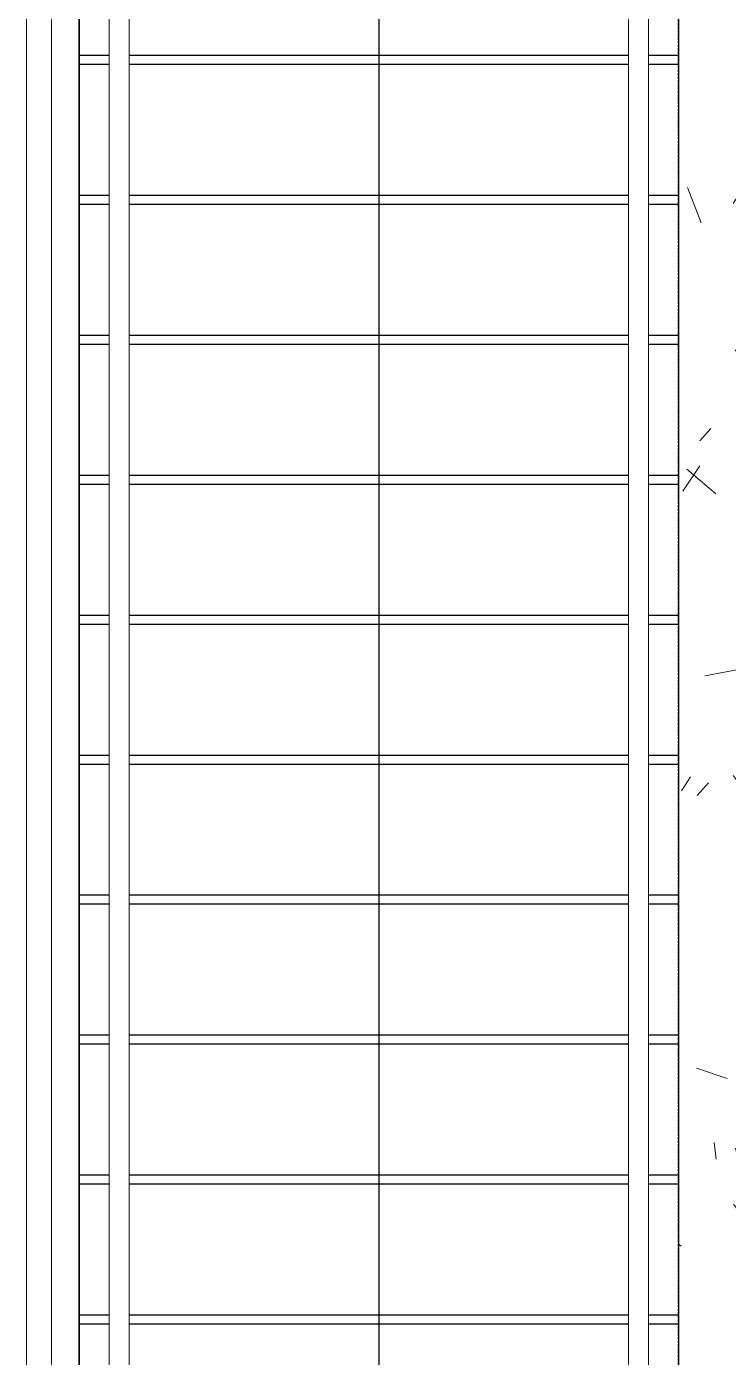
# Model space of a CAD drawing. Header units: millimetres. Extents: x -4391136 to -1798569, y -886572 to -291056.
# Drawn here: x -2669909 to -2668504, y -504083 to -501421 of the extents above; entities that cross this region are included whole.
import ezdxf

# ---------------------------------------------------------------- set-up
doc = ezdxf.new("R2010")
doc.units = ezdxf.units.MM
doc.linetypes.add('Xref-C-1-PP17-AR-2214-01-B$0$Hidden', pattern=[7.1438, 4.7625, -2.3813])
for name, color, linetype in [('Xref-C-1-PP17-AR-2214-01-B$0$A-DETL', 7, 'Continuous'), ('Xref-C-1-PP17-AR-2214-01-B$0$A-DETL-MBND', 7, 'Xref-C-1-PP17-AR-2214-01-B$0$Hidden'), ('Xref-C-1-PP17-AR-2214-01-B$0$A-FLOR-E', 7, 'Continuous'), ('Xref-C-1-PP17-AR-2214-01-B$0$A-FLOR-HRAL', 7, 'Continuous'), ('Xref-C-1-PP17-AR-2214-01-B$0$A-WALL-PATT', 7, 'Continuous'), ('Xref-C-1-PP17-AR-2214-01-B$0$S-BEAM', 7, 'Continuous'), ('Xref-C-1-PP17-AR-2214-01-B$0$S-STRS-ANNO', 7, 'Continuous'), ('Xref-C-1-PP17-AR-2214-01-B$0$S-STRS-E', 7, 'Continuous'), ('Xref-C-1-PP17-AR-2214-01-B$0$WALL-E', 7, 'Continuous')]:
    doc.layers.add(name, color=color, linetype=linetype)

# ---------------------------------------------------------------- blocks, each defined once
blk = doc.blocks.new('Xref-C-1-PP17-AR-2214-01-B$0$Handrail Type - Handrail_Internal_-V69-ENTRANCE 2 - LOWER ROOF FLOOR PLAN01-flat-1')
at = {"layer": 'Xref-C-1-PP17-AR-2214-01-B$0$A-FLOR-HRAL', "color": 7, "lineweight": 9}
for p, q in [((-2735542.7, -501198.9), (-2735542.7, -505118.9)), ((-2735502.7, -501198.9), (-2735502.7, -505118.9))]:
    blk.add_line(p, q, dxfattribs=at)
blk = doc.blocks.new('Xref-C-1-PP17-AR-2214-01-B$0$Handrail Type - Handrail_Internal_-25764025-ENTRANCE 2 - LOWER ROOF FLOOR PLAN01-flat-1')
at = {"layer": 'Xref-C-1-PP17-AR-2214-01-B$0$A-FLOR-HRAL', "color": 7, "lineweight": 9}
for p, q in [((-2735542.7, -501204.7), (-2735542.7, -501489.5)), ((-2735502.7, -501489.5), (-2735502.7, -501204.7)), ((-2735542.7, -501489.5), (-2735542.7, -505124.7)), ((-2735502.7, -505124.7), (-2735502.7, -501489.5))]:
    blk.add_line(p, q, dxfattribs=at)
blk = doc.blocks.new('Xref-C-1-PP17-AR-2214-01-B$0$Handrail Type - Handrail_Internal_-V58-ENTRANCE 2 - LOWER ROOF FLOOR PLAN01-flat-1')
at = {"layer": 'Xref-C-1-PP17-AR-2214-01-B$0$A-FLOR-HRAL', "color": 7, "lineweight": 9}
for p, q in [((-2736582.7, -501198.9), (-2736582.7, -505118.9)), ((-2736542.7, -501198.9), (-2736542.7, -505118.9))]:
    blk.add_line(p, q, dxfattribs=at)
blk = doc.blocks.new('Xref-C-1-PP17-AR-2214-01-B$0$Handrail Type - Handrail_Internal_-18879586-ENTRANCE 2 - LOWER ROOF FLOOR PLAN01-flat-1')
at = {"layer": 'Xref-C-1-PP17-AR-2214-01-B$0$A-FLOR-HRAL', "color": 7, "lineweight": 9}
for p, q in [((-2736582.7, -501204.7), (-2736582.7, -505124.7)), ((-2736542.7, -505124.7), (-2736542.7, -501204.7))]:
    blk.add_line(p, q, dxfattribs=at)
blk = doc.blocks.new('Xref-C-1-PP17-AR-2214-01-B$0$Top Rail Type - Top Rail_Internal_-V43-ENTRANCE 2 - LOWER ROOF FLOOR PLAN01-flat-1')
at = {"layer": 'Xref-C-1-PP17-AR-2214-01-B$0$A-FLOR-HRAL', "color": 7, "lineweight": 9}
for p, q in [((-2736747.7, -498998.9), (-2736747.7, -505098.9)), ((-2736697.7, -498998.9), (-2736697.7, -505098.9))]:
    blk.add_line(p, q, dxfattribs=at)
blk = doc.blocks.new('Xref-C-1-PP17-AR-2214-01-B$0$Top Rail Type - Top Rail_Internal_-18193665-ENTRANCE 2 - LOWER ROOF FLOOR PLAN01-flat-1')
at = {"layer": 'Xref-C-1-PP17-AR-2214-01-B$0$A-FLOR-HRAL', "color": 7, "lineweight": 9}
for p, q in [((-2736747.7, -498998.9), (-2736747.7, -505098.9)), ((-2736697.7, -505098.9), (-2736697.7, -498998.9))]:
    blk.add_line(p, q, dxfattribs=at)
blk = doc.blocks.new('Xref-C-1-PP17-AR-2214-01-B')
at = {"layer": 'Xref-C-1-PP17-AR-2214-01-B$0$A-WALL-PATT', "lineweight": 9}
h = blk.add_hatch(dxfattribs=at)
h.set_pattern_fill('ACET-2D-FP_12', angle=50, style=0, pattern_type=2)
h.set_pattern_definition([(140, (-2735242.74, -505043.7), (-385.175, -459.03), [76.2, -838.2]), (85, (-2735242.74, -505043.7), (-746.18, 65.28), [60.96, -670.56]), (190.451, (-2735237.4, -504983), (127.9, -693.38), [64.76, -712.36]), (136.184, (-2735445.95, -505043.7), (-622.3, -648.57), [114.3, -1257.3]), (186.636, (-2735431.9, -504953.3), (122.22, -1050.53), [97.14, -1068.54]), (81.184, (-2735446, -505043.7), (-1110.27, 172.2), [91.44, -1005.84]), (111, (-2735395.14, -504942.1), (-559.426, -214.74), [76.2, -838.2]), (56, (-2735395.14, -504942.1), (-620.98, 418.85), [60.96, -670.56]), (161.451, (-2735361.06, -504891.56), (-224.3, -668.45), [64.76, -712.36]), (127.5, (-2735242.74, -505043.7), (-206.912, -158.769), [33.528, -628.904, 33.528, -1320.292]), (127.5, (-2735242.74, -505043.7), (-206.912, -158.769), [-695.96, -647.192, 33.528, -639.572]), (97.5, (-2735242.74, -505043.7), (-359.307, -47.304), [33.53, -354.584, 33.53, -870.204]), (97.5, (-2735242.74, -505043.7), (-359.307, -47.304), [-421.64, -613.664, 33.53, -223.01]), (57.5, (-2735242.74, -505270.26), (-229.474, 146.191), [33.53, -220.47, 33.53, -1810.51]), (57.5, (-2735242.74, -505270.26), (-229.474, 146.191), [-287.53, -758.95, 33.53, -1018.03]), (47.5, (-2735242.74, -505371.86), (-350.417, 321.1), [33.53, -296.67, 33.53, -1239.52]), (47.5, (-2735242.74, -505371.86), (-350.417, 321.1), [-363.73, -492.76, 33.53, -713.23])])
h.paths.add_polyline_path([(-2735442.7, -509598.9), (-2735242.7, -509598.9), (-2735242.7, -500488.4), (-2735442.7, -500488.4)])
at = {"layer": 'Xref-C-1-PP17-AR-2214-01-B$0$A-DETL', "color": 7, "lineweight": 9}
blk.add_line((-2736042.7, -499008.4), (-2736042.7, -505108.4), dxfattribs=at)
at = {"layer": 'Xref-C-1-PP17-AR-2214-01-B$0$A-DETL-MBND', "color": 7}
blk.add_line((-2735442.7, -505168.9), (-2735442.7, -498898.9), dxfattribs=at)
at = {"layer": 'Xref-C-1-PP17-AR-2214-01-B$0$A-FLOR-E', "color": 7}
blk.add_line((-2736642.7, -505118.9), (-2736642.7, -498898.9), dxfattribs=at)
at = {"layer": 'Xref-C-1-PP17-AR-2214-01-B$0$S-BEAM', "color": 7}
blk.add_line((-2736642.7, -505118.9), (-2736642.7, -498898.9), dxfattribs=at)
at = {"layer": 'Xref-C-1-PP17-AR-2214-01-B$0$S-STRS-ANNO', "color": 7}
blk.add_line((-2736042.7, -498898.9), (-2736042.7, -505118.9), dxfattribs=at)
at = {"layer": 'Xref-C-1-PP17-AR-2214-01-B$0$S-STRS-E', "color": 7}
for p, q in [((-2736642.7, -498898.9), (-2736642.7, -505118.9)), ((-2735442.7, -498898.9), (-2735442.7, -505168.9)), ((-2736582.7, -501478.9), (-2736642.7, -501478.9)), ((-2735542.7, -501478.9), (-2736542.7, -501478.9)), ((-2735442.7, -501478.9), (-2735502.7, -501478.9)), ((-2736582.7, -501496.9), (-2736642.7, -501496.9)), ((-2735542.7, -501496.9), (-2736542.7, -501496.9)), ((-2735442.7, -501496.9), (-2735502.7, -501496.9)), ((-2736582.7, -501758.9), (-2736642.7, -501758.9)), ((-2736582.7, -501776.9), (-2736642.7, -501776.9)), ((-2735542.7, -501758.9), (-2736542.7, -501758.9)), ((-2735542.7, -501776.9), (-2736542.7, -501776.9)), ((-2735442.7, -501758.9), (-2735502.7, -501758.9)), ((-2735442.7, -501776.9), (-2735502.7, -501776.9)), ((-2736582.7, -502038.9), (-2736642.7, -502038.9)), ((-2735542.7, -502038.9), (-2736542.7, -502038.9)), ((-2735442.7, -502038.9), (-2735502.7, -502038.9)), ((-2736582.7, -502056.9), (-2736642.7, -502056.9)), ((-2735542.7, -502056.9), (-2736542.7, -502056.9)), ((-2735442.7, -502056.9), (-2735502.7, -502056.9)), ((-2736582.7, -502318.9), (-2736642.7, -502318.9)), ((-2736582.7, -502336.9), (-2736642.7, -502336.9)), ((-2735542.7, -502318.9), (-2736542.7, -502318.9)), ((-2735542.7, -502336.9), (-2736542.7, -502336.9)), ((-2735442.7, -502318.9), (-2735502.7, -502318.9)), ((-2735442.7, -502336.9), (-2735502.7, -502336.9)), ((-2736582.7, -502598.9), (-2736642.7, -502598.9)), ((-2735542.7, -502598.9), (-2736542.7, -502598.9)), ((-2735442.7, -502598.9), (-2735502.7, -502598.9)), ((-2736582.7, -502616.9), (-2736642.7, -502616.9)), ((-2735542.7, -502616.9), (-2736542.7, -502616.9)), ((-2735442.7, -502616.9), (-2735502.7, -502616.9)), ((-2736582.7, -502878.9), (-2736642.7, -502878.9)), ((-2736582.7, -502896.9), (-2736642.7, -502896.9)), ((-2735542.7, -502878.9), (-2736542.7, -502878.9)), ((-2735542.7, -502896.9), (-2736542.7, -502896.9)), ((-2735442.7, -502878.9), (-2735502.7, -502878.9)), ((-2735442.7, -502896.9), (-2735502.7, -502896.9)), ((-2736582.7, -503158.9), (-2736642.7, -503158.9)), ((-2735542.7, -503158.9), (-2736542.7, -503158.9)), ((-2735442.7, -503158.9), (-2735502.7, -503158.9)), ((-2736582.7, -503176.9), (-2736642.7, -503176.9)), ((-2735542.7, -503176.9), (-2736542.7, -503176.9)), ((-2735442.7, -503176.9), (-2735502.7, -503176.9)), ((-2736582.7, -503438.9), (-2736642.7, -503438.9)), ((-2736582.7, -503456.9), (-2736642.7, -503456.9)), ((-2735542.7, -503438.9), (-2736542.7, -503438.9)), ((-2735542.7, -503456.9), (-2736542.7, -503456.9)), ((-2735442.7, -503438.9), (-2735502.7, -503438.9)), ((-2735442.7, -503456.9), (-2735502.7, -503456.9)), ((-2736582.7, -503718.9), (-2736642.7, -503718.9)), ((-2735542.7, -503718.9), (-2736542.7, -503718.9)), ((-2735442.7, -503718.9), (-2735502.7, -503718.9)), ((-2736582.7, -503736.9), (-2736642.7, -503736.9)), ((-2735542.7, -503736.9), (-2736542.7, -503736.9)), ((-2735442.7, -503736.9), (-2735502.7, -503736.9)), ((-2736582.7, -503998.9), (-2736642.7, -503998.9)), ((-2736582.7, -504016.9), (-2736642.7, -504016.9)), ((-2735542.7, -503998.9), (-2736542.7, -503998.9)), ((-2735542.7, -504016.9), (-2736542.7, -504016.9)), ((-2735442.7, -503998.9), (-2735502.7, -503998.9)), ((-2735442.7, -504016.9), (-2735502.7, -504016.9))]:
    blk.add_line(p, q, dxfattribs=at)
at = {"layer": 'Xref-C-1-PP17-AR-2214-01-B$0$WALL-E', "color": 7}
blk.add_line((-2736642.7, -498898.9), (-2736642.7, -504329.4), dxfattribs=at)
at = {"color": 7}
for name in ['Xref-C-1-PP17-AR-2214-01-B$0$Handrail Type - Handrail_Internal_-V58-ENTRANCE 2 - LOWER ROOF FLOOR PLAN01-flat-1', 'Xref-C-1-PP17-AR-2214-01-B$0$Handrail Type - Handrail_Internal_-18879586-ENTRANCE 2 - LOWER ROOF FLOOR PLAN01-flat-1', 'Xref-C-1-PP17-AR-2214-01-B$0$Handrail Type - Handrail_Internal_-V69-ENTRANCE 2 - LOWER ROOF FLOOR PLAN01-flat-1', 'Xref-C-1-PP17-AR-2214-01-B$0$Handrail Type - Handrail_Internal_-25764025-ENTRANCE 2 - LOWER ROOF FLOOR PLAN01-flat-1', 'Xref-C-1-PP17-AR-2214-01-B$0$Top Rail Type - Top Rail_Internal_-V43-ENTRANCE 2 - LOWER ROOF FLOOR PLAN01-flat-1', 'Xref-C-1-PP17-AR-2214-01-B$0$Top Rail Type - Top Rail_Internal_-18193665-ENTRANCE 2 - LOWER ROOF FLOOR PLAN01-flat-1']:
    blk.add_blockref(name, (0, 0), dxfattribs=at)

msp = doc.modelspace()

# ---------------------------------------------------------------- block references
at = {"color": 7}
msp.add_blockref('Xref-C-1-PP17-AR-2214-01-B', (66839, 0), dxfattribs=at)

doc.saveas('drawing.dxf')
